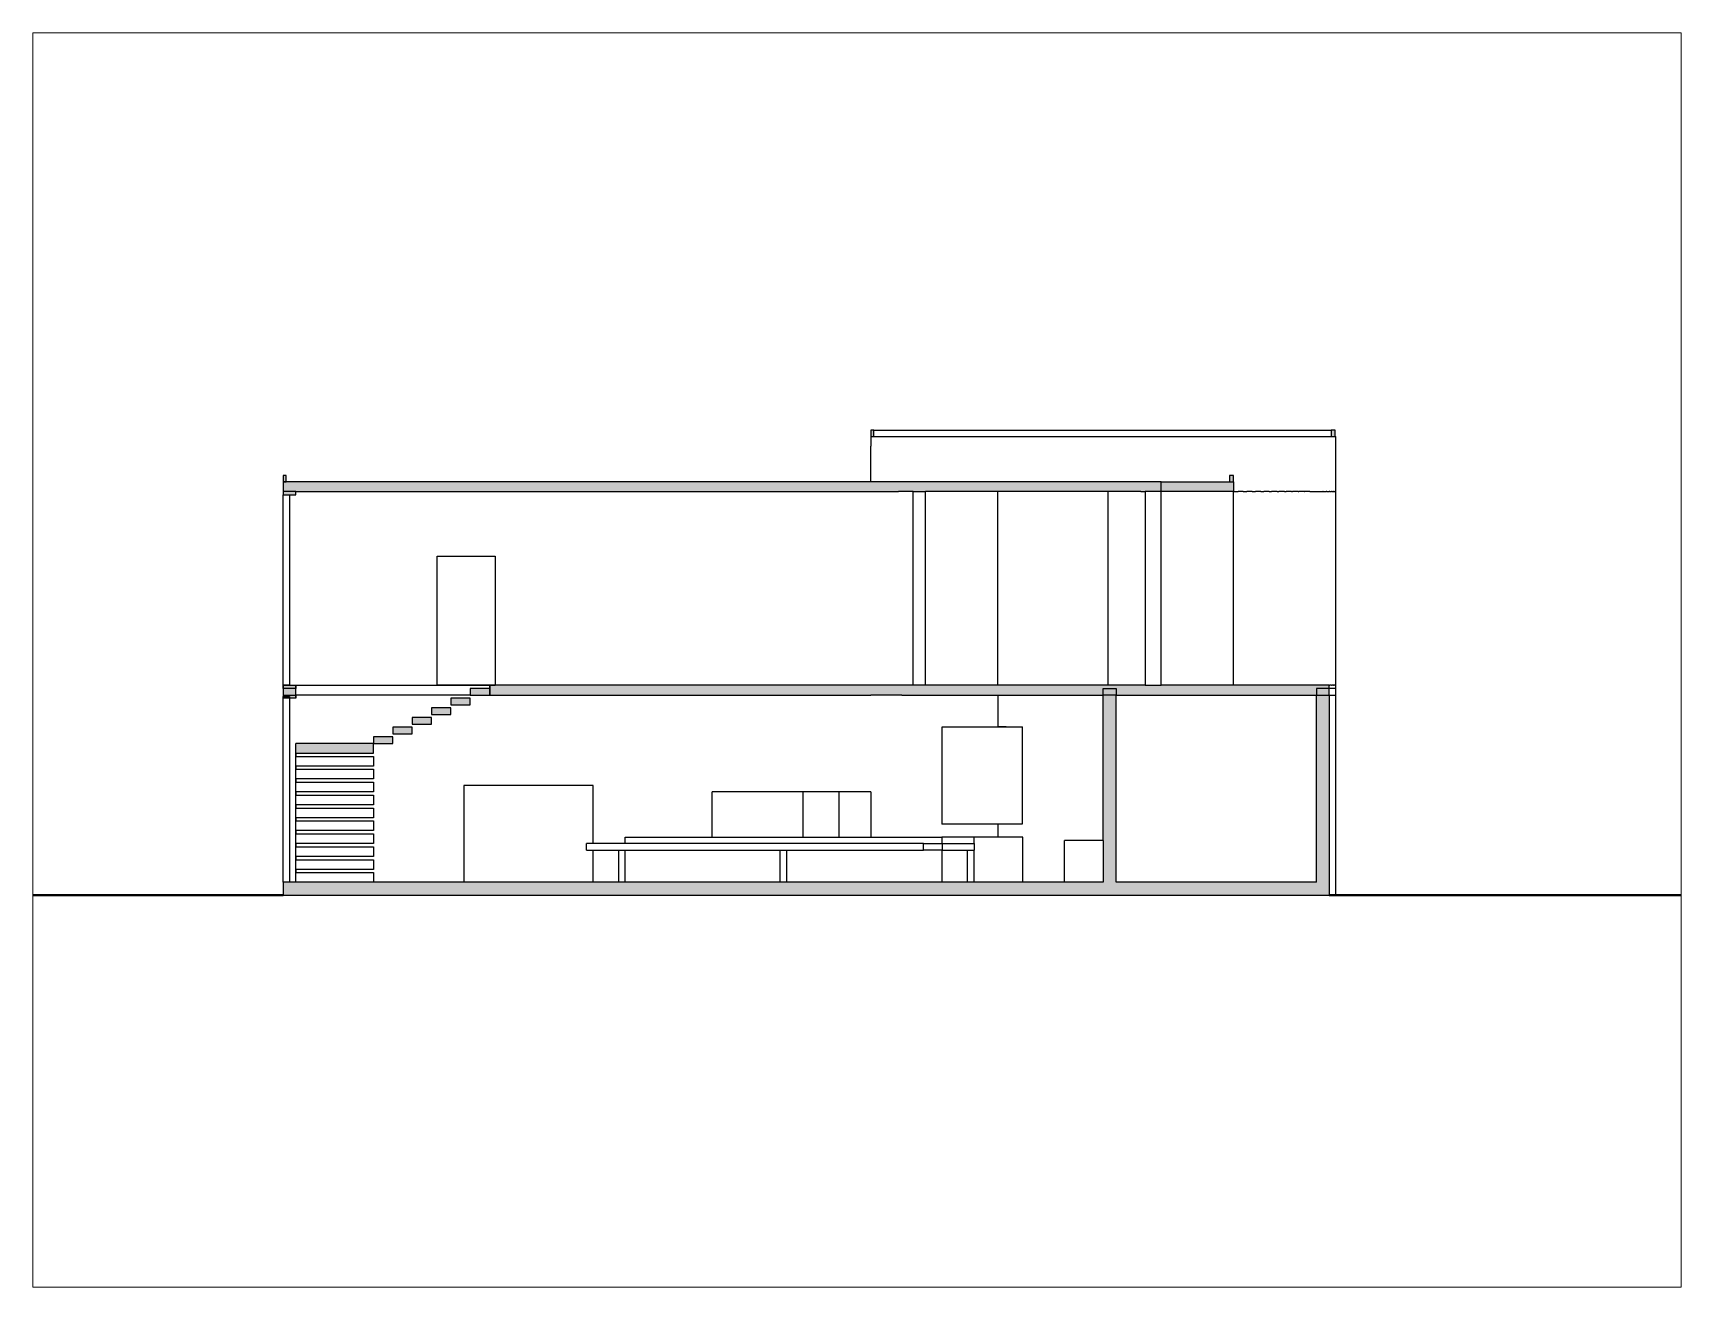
# Paper-space layout '剖面2 A4' of a CAD drawing. Header units: millimetres. Extents: x 1 to 256, y 1 to 195.
# The model-space entities are those that its viewports show. They can reach past a viewport. Long polylines and large blocks are cut down to what shows.
import ezdxf

# ---------------------------------------------------------------- set-up
doc = ezdxf.new("R2010")
doc.units = ezdxf.units.MM
doc.header["$LTSCALE"] = 1000
doc.layers.add('1', color=7, linetype='Continuous', lineweight=40)
doc.layers.add('SectionCutEdges', color=7, linetype='Continuous')

msp = doc.modelspace()

# ---------------------------------------------------------------- hatches: boundary and pattern name
h = msp.add_hatch(color=256)
h.dxf.hatch_style = 1
h.paths.add_polyline_path([(95924.3, -40024.2), (95874.3, -40024.2), (95874.3, -40124.2), (95924.3, -40124.2)])
h.paths.add_polyline_path([(103064.3, -40024.2), (103001.7, -40024.2), (103001.7, -40124.2), (103064.3, -40124.2)])
h.paths.add_polyline_path([(86824.3, -40724.2), (86774.3, -40724.2), (86774.3, -40824.2), (86824.3, -40824.2)])
h.paths.add_polyline_path([(101492.7, -40724.2), (101430.2, -40724.2), (101430.2, -40824.2), (101492.7, -40824.2)])
h.paths.add_polyline_path([(88174.3, -44874.2), (86974.3, -44874.2), (86974.3, -45024.2), (88174.3, -45024.2)])
h.paths.add_polyline_path([(88474.3, -44774.2), (88174.3, -44774.2), (88174.3, -44874.2), (88474.3, -44874.2)])
h.paths.add_polyline_path([(88774.3, -44624.2), (88474.3, -44624.2), (88474.3, -44724.2), (88774.3, -44724.2)])
h.paths.add_polyline_path([(89074.3, -44474.2), (88774.3, -44474.2), (88774.3, -44574.2), (89074.3, -44574.2)])
h.paths.add_polyline_path([(89374.3, -44324.2), (89074.3, -44324.2), (89074.3, -44424.2), (89374.3, -44424.2)])
h.paths.add_polyline_path([(89674.3, -44174.2), (89374.3, -44174.2), (89374.3, -44274.2), (89674.3, -44274.2)])
h.paths.add_polyline_path([(89974.3, -44024.2), (89674.3, -44024.2), (89674.3, -44124.2), (89974.3, -44124.2)])
h = msp.add_hatch(color=256)
h.dxf.hatch_style = 1
h.paths.add_polyline_path([(100373.1, -40824.2), (100323, -40824.2), (100155.6, -40824.2), (99986.6, -40824.2), (99816.5, -40824.2), (99645.6, -40824.2), (99474.3, -40824.2), (99303, -40824.2), (99132.1, -40824.2), (98962, -40824.2), (98793, -40824.2), (98625.6, -40824.2), (98460.1, -40824.2), (98296.9, -40824.2), (98136.3, -40824.2), (97978.8, -40824.2), (97824.7, -40824.2), (97674.3, -40824.2), (97528, -40824.2), (97386.1, -40824.2), (97248.9, -40824.2), (97116.8, -40824.2), (96990, -40824.2), (96868.9, -40824.2), (96753.6, -40824.2), (96644.5, -40824.2), (96541.8, -40824.2), (96445.8, -40824.2), (96356.6, -40824.2), (96274.5, -40824.2), (96199.6, -40824.2), (96132.2, -40824.2), (96072.3, -40824.2), (96020.1, -40824.2), (95975.8, -40824.2), (95939.4, -40824.2), (95910.9, -40824.2), (95890.6, -40824.2), (95878.4, -40824.2), (95874.3, -40824.2), (92674.3, -40824.2), (86774.3, -40824.2), (86774.3, -40974.2), (86974.3, -40974.2), (96302, -40974.2), (96529.8, -40974.2), (96545.6, -40974.2), (96631.9, -40974.2), (96724.8, -40974.2), (97840.1, -40974.2), (99551.2, -40974.2), (99719.8, -40974.2), (99887.9, -40974.2), (100055, -40974.2), (100122.9, -40974.2), (100373.1, -40974.2)])
h.paths.add_polyline_path([(86974.3, -44024.2), (86774.3, -44024.2), (86774.3, -44124.2), (86974.3, -44124.2)])
h.paths.add_polyline_path([(99674.3, -44024.2), (99474.3, -44024.2), (99474.3, -44124.2), (99674.3, -44124.2)], flags=17)
h.paths.add_polyline_path([(102974.3, -44024.2), (102774.3, -44024.2), (102774.3, -44124.2), (102974.3, -44124.2)])
h.paths.add_polyline_path([(101492.7, -40824.2), (101420.6, -40824.2), (101274.3, -40824.2), (101123.9, -40824.2), (100969.8, -40824.2), (100812.3, -40824.2), (100651.8, -40824.2), (100488.5, -40824.2), (100373.1, -40824.2), (100373.1, -40974.2), (101492.7, -40974.2)])
h.paths.add_polyline_path([(86774.3, -41024.2), (86974.3, -41024.2), (86974.3, -40974.2), (86774.3, -40974.2)])
h = msp.add_hatch(color=256)
h.dxf.hatch_style = 1
h.paths.add_polyline_path([(86974.3, -43974.2), (86774.3, -43974.2), (86774.3, -44024.2), (86974.3, -44024.2)])
h.paths.add_polyline_path([(99474.3, -44024.2), (99674.3, -44024.2), (99674.3, -44124.2), (102774.3, -44124.2), (102774.3, -44024.2), (102974.3, -44024.2), (102974.3, -43974.2), (102935.5, -43974.2), (102881.9, -43974.2), (102819.9, -43974.2), (102749.6, -43974.2), (102671.2, -43974.2), (102584.9, -43974.2), (102490.9, -43974.2), (102389.3, -43974.2), (102280.6, -43974.2), (102164.9, -43974.2), (102042.6, -43974.2), (101913.8, -43974.2), (101779.1, -43974.2), (101638.6, -43974.2), (101492.7, -43974.2), (100373.1, -43974.2), (100122.9, -43974.2), (100055, -43974.2), (99887.9, -43974.2), (99719.8, -43974.2), (99551.2, -43974.2), (97840.1, -43974.2), (96724.8, -43974.2), (96631.9, -43974.2), (96545.6, -43974.2), (96529.8, -43974.2), (90061.3, -43974.2), (89974.3, -43974.2), (89974.3, -44124.2), (95874.3, -44124.2), (96356.6, -44124.2), (97846.7, -44124.2), (99474.3, -44124.2)])
h = msp.add_hatch()
h.set_pattern_fill('ANGLE', color=256)
h.set_pattern_definition([(0, (0, 0), (0, 3.4925), [2.54, -0.9525]), (90, (0, 0), (-3.4925, 2e-16), [2.54, -0.9525])])
h.paths.add_polyline_path([(86974.3, -44124.2), (86774.3, -44124.2), (86774.3, -44174.2), (86974.3, -44174.2)], flags=17)
h.paths.add_polyline_path([(102974.3, -44124.2), (102774.3, -44124.2), (102774.3, -47024.2), (100674.3, -47024.2), (100664.8, -47024.2), (100504.7, -47024.2), (100342.1, -47024.2), (100177.4, -47024.2), (100010.9, -47024.2), (99843, -47024.2), (99774.3, -47024.2), (99674.3, -47024.2), (99674.3, -44524.2), (99674.3, -44124.2), (99474.3, -44124.2), (99474.3, -46374.2), (99474.3, -47024.2), (98874.3, -47024.2), (98229.3, -47024.2), (97474.3, -47024.2), (97470.4, -47024.2), (97467, -47024.2), (97462.6, -47024.2), (97459.2, -47024.2), (97455.5, -47024.2), (97451.4, -47024.2), (97447.1, -47024.2), (97442.6, -47024.2), (97437.8, -47024.2), (97433, -47024.2), (97428, -47024.2), (97423.1, -47024.2), (97418.1, -47024.2), (97413.2, -47024.2), (97408.4, -47024.2), (97403.7, -47024.2), (97399.3, -47024.2), (97395.1, -47024.2), (97391.2, -47024.2), (97387.7, -47024.2), (97383, -47024.2), (97379.3, -47024.2), (97375.9, -47024.2), (97049.3, -47024.2), (97044.9, -47024.2), (97040.2, -47024.2), (97035.4, -47024.2), (97030.5, -47024.2), (97025.6, -47024.2), (97020.6, -47024.2), (97015.6, -47024.2), (97010.8, -47024.2), (97006, -47024.2), (97001.5, -47024.2), (96997.2, -47024.2), (96993.1, -47024.2), (96989.4, -47024.2), (96986, -47024.2), (96981.6, -47024.2), (96978.2, -47024.2), (96974.9, -47024.2), (96974.6, -47024.2), (96974.4, -47024.2), (96974.3, -47024.2), (94574.3, -47024.2), (94570.4, -47024.2), (94567, -47024.2), (94562.6, -47024.2), (94559.2, -47024.2), (94555.5, -47024.2), (94551.4, -47024.2), (94547.1, -47024.2), (94542.6, -47024.2), (94537.8, -47024.2), (94533, -47024.2), (94528, -47024.2), (94523.1, -47024.2), (94518.1, -47024.2), (94513.2, -47024.2), (94508.4, -47024.2), (94503.7, -47024.2), (94499.3, -47024.2), (94495.1, -47024.2), (94491.2, -47024.2), (94487.7, -47024.2), (94483, -47024.2), (94479.3, -47024.2), (94475.9, -47024.2), (92074.3, -47024.2), (92070.4, -47024.2), (92067, -47024.2), (92062.6, -47024.2), (92059.2, -47024.2), (92055.5, -47024.2), (92051.4, -47024.2), (92047.1, -47024.2), (92042.6, -47024.2), (92037.8, -47024.2), (92033, -47024.2), (92028, -47024.2), (92023.1, -47024.2), (92018.1, -47024.2), (92013.2, -47024.2), (92008.4, -47024.2), (92003.7, -47024.2), (91999.3, -47024.2), (91995.1, -47024.2), (91991.2, -47024.2), (91987.7, -47024.2), (91983, -47024.2), (91979.3, -47024.2), (91975.9, -47024.2), (91975.3, -47024.2), (91974.9, -47024.2), (91974.6, -47024.2), (91974.4, -47024.2), (91974.3, -47024.2), (91574.3, -47024.2), (89574.3, -47024.2), (86974.3, -47024.2), (86774.3, -47024.2), (86774.3, -47224.2), (102974.3, -47224.2)])

# ---------------------------------------------------------------- linework, layer by layer
for p, q in [((95924.3, -40024.2), (103001.7, -40024.2)), ((95875.3, -40124.2), (95874.3, -40124.2)), ((95874.3, -40124.2), (95874.3, -40274.2)), ((95874.3, -40274.2), (95875.3, -40274.2)), ((95874.3, -40824.2), (95874.3, -40274.2)), ((95875.3, -40124.2), (95883.3, -40124.2)), ((95875.3, -40274.2), (95878.4, -40274.2)), ((95883.3, -40124.2), (95899.4, -40124.2)), ((95899.4, -40124.2), (95923.4, -40124.2)), ((95923.4, -40124.2), (95955.3, -40124.2)), ((95955.3, -40124.2), (95995.1, -40124.2)), ((95995.1, -40124.2), (96042.7, -40124.2)), ((96042.7, -40124.2), (96097.9, -40124.2)), ((96097.9, -40124.2), (96160.7, -40124.2)), ((96160.7, -40124.2), (96230.8, -40124.2)), ((96230.8, -40124.2), (96308.2, -40124.2)), ((96308.2, -40124.2), (96392.6, -40124.2)), ((96392.6, -40124.2), (96484, -40124.2)), ((96484, -40124.2), (96582, -40124.2)), ((96582, -40124.2), (96686.4, -40124.2)), ((96686.4, -40124.2), (96797.1, -40124.2)), ((96797.1, -40124.2), (96913.7, -40124.2)), ((96913.7, -40124.2), (97036.1, -40124.2)), ((97036.1, -40124.2), (97163.9, -40124.2)), ((97163.9, -40124.2), (97296.8, -40124.2)), ((97296.8, -40124.2), (97434.7, -40124.2)), ((97434.7, -40124.2), (97577, -40124.2)), ((97577, -40124.2), (97723.6, -40124.2)), ((97723.6, -40124.2), (97874.1, -40124.2)), ((97874.1, -40124.2), (98028.2, -40124.2)), ((98028.2, -40124.2), (98185.5, -40124.2)), ((98185.5, -40124.2), (98345.7, -40124.2)), ((98345.7, -40124.2), (98508.4, -40124.2)), ((98508.4, -40124.2), (98673.2, -40124.2)), ((98673.2, -40124.2), (98839.9, -40124.2)), ((98839.9, -40124.2), (99007.9, -40124.2)), ((99007.9, -40124.2), (99177, -40124.2)), ((99177, -40124.2), (99346.8, -40124.2)), ((99346.8, -40124.2), (99516.8, -40124.2)), ((99516.8, -40124.2), (99686.8, -40124.2)), ((99686.8, -40124.2), (99856.2, -40124.2)), ((99856.2, -40124.2), (100024.9, -40124.2)), ((100024.9, -40124.2), (100192.3, -40124.2)), ((100192.3, -40124.2), (100358.1, -40124.2)), ((100358.1, -40124.2), (100521.9, -40124.2)), ((100521.9, -40124.2), (100683.4, -40124.2)), ((100683.4, -40124.2), (100842.1, -40124.2)), ((100842.1, -40124.2), (100997.9, -40124.2)), ((100997.9, -40124.2), (101150.2, -40124.2)), ((101150.2, -40124.2), (101298.8, -40124.2)), ((101298.8, -40124.2), (101443.3, -40124.2)), ((101443.3, -40124.2), (101583.4, -40124.2)), ((101583.4, -40124.2), (101718.9, -40124.2)), ((101718.9, -40124.2), (101849.3, -40124.2)), ((101849.3, -40124.2), (101974.4, -40124.2)), ((101974.4, -40124.2), (102093.9, -40124.2)), ((102093.9, -40124.2), (102207.6, -40124.2)), ((102207.6, -40124.2), (102315.2, -40124.2)), ((102315.2, -40124.2), (102416.5, -40124.2)), ((102416.5, -40124.2), (102511.2, -40124.2)), ((102511.2, -40124.2), (102599.1, -40124.2)), ((102599.1, -40124.2), (102680, -40124.2)), ((102680, -40124.2), (102753.8, -40124.2)), ((102753.8, -40124.2), (102820.2, -40124.2)), ((102820.2, -40124.2), (102879.2, -40124.2)), ((102879.2, -40124.2), (102930.7, -40124.2)), ((102930.7, -40124.2), (102974.3, -40124.2)), ((102974.3, -40124.2), (103010.2, -40124.2)), ((103010.2, -40124.2), (103038.2, -40124.2)), ((103038.2, -40124.2), (103058.2, -40124.2)), ((103058.2, -40124.2), (103070.3, -40124.2)), ((103070.3, -40124.2), (103074.3, -40124.2)), ((103074.3, -40274.2), (103074.3, -40124.2)), ((103074.3, -40974.2), (103074.3, -40274.2)), ((100373.1, -40824.2), (100488.5, -40824.2)), ((100488.5, -40824.2), (100651.8, -40824.2)), ((100651.8, -40824.2), (100812.3, -40824.2)), ((100812.3, -40824.2), (100969.8, -40824.2)), ((100969.8, -40824.2), (101123.9, -40824.2)), ((101123.9, -40824.2), (101274.3, -40824.2)), ((101274.3, -40824.2), (101420.6, -40824.2)), ((101420.6, -40824.2), (101492.7, -40824.2)), ((101492.7, -40824.2), (101492.7, -40974.2)), ((86774.3, -40974.2), (86774.3, -41024.2)), ((86774.3, -41024.2), (86974.3, -41024.2)), ((96529.8, -43974.2), (96529.8, -40974.2)), ((96724.8, -43974.2), (96724.8, -40974.2)), ((97840.1, -43974.2), (97840.1, -40974.2)), ((99551.2, -43974.2), (99551.2, -40974.2)), ((101492.7, -40974.2), (100373.1, -40974.2)), ((101492.7, -43974.2), (101492.7, -40974.2)), ((101492.7, -40974.2), (101562.5, -40974.2)), ((101638.6, -40974.2), (101562.5, -40974.2)), ((101638.6, -40974.2), (101699.7, -40974.2)), ((101779.1, -40974.2), (101699.7, -40974.2)), ((101779.1, -40974.2), (101831.8, -40974.2)), ((101913.8, -40974.2), (101831.8, -40974.2)), ((101913.8, -40974.2), (101958.6, -40974.2)), ((102042.6, -40974.2), (101958.6, -40974.2)), ((102042.6, -40974.2), (102079.7, -40974.2)), ((102164.9, -40974.2), (102079.7, -40974.2)), ((102164.9, -40974.2), (102195, -40974.2)), ((102280.6, -40974.2), (102195, -40974.2)), ((102280.6, -40974.2), (102304.1, -40974.2)), ((102389.3, -40974.2), (102304.1, -40974.2)), ((102389.3, -40974.2), (102406.8, -40974.2)), ((102490.9, -40974.2), (102406.8, -40974.2)), ((102490.9, -40974.2), (102502.8, -40974.2)), ((102584.9, -40974.2), (102502.8, -40974.2)), ((102584.9, -40974.2), (102592, -40974.2)), ((102671.2, -40974.2), (102592, -40974.2)), ((102671.2, -40974.2), (102674.1, -40974.2)), ((102674.1, -40974.2), (102749, -40974.2)), ((102749.6, -40974.2), (102749, -40974.2)), ((102749.6, -40974.2), (102816.4, -40974.2)), ((102819.9, -40974.2), (102816.4, -40974.2)), ((102819.9, -40974.2), (102876.3, -40974.2)), ((102881.9, -40974.2), (102876.3, -40974.2)), ((102881.9, -40974.2), (102928.5, -40974.2)), ((102935.5, -40974.2), (102928.5, -40974.2)), ((102935.5, -40974.2), (102972.8, -40974.2)), ((102980.5, -40974.2), (102972.8, -40974.2)), ((102980.5, -40974.2), (103009.3, -40974.2)), ((103016.8, -40974.2), (103009.3, -40974.2)), ((103016.8, -40974.2), (103037.7, -40974.2)), ((103044.3, -40974.2), (103037.7, -40974.2)), ((103044.3, -40974.2), (103058, -40974.2)), ((103062.9, -40974.2), (103058, -40974.2)), ((103062.9, -40974.2), (103070.2, -40974.2)), ((103072.7, -40974.2), (103070.2, -40974.2)), ((103072.7, -40974.2), (103073.6, -40974.2)), ((103073.6, -43974.2), (103073.6, -40974.2)), ((103073.6, -40974.2), (103074.3, -40974.2)), ((89161.3, -41974.2), (90061.3, -41974.2)), ((89161.3, -43974.2), (89161.3, -41974.2)), ((90061.3, -41974.2), (90061.3, -43974.2)), ((86974.3, -43974.2), (86974.3, -44024.2)), ((86974.3, -44124.2), (86974.3, -43974.2)), ((86974.3, -43974.2), (90061.3, -43974.2)), ((89674.3, -44124.2), (86974.3, -44124.2)), ((86974.3, -44124.2), (86974.3, -44174.2)), ((89974.3, -44124.2), (89974.3, -43974.2)), ((89974.3, -43981.9), (89974.3, -44124.2)), ((89974.3, -43981.9), (89974.3, -44124.2)), ((97846.7, -44617.4), (97846.7, -44124.2)), ((102974.3, -43974.2), (102980.5, -43974.2)), ((103011.1, -44024.2), (102974.3, -44024.2)), ((102974.3, -44124.2), (103011.1, -44124.2)), ((103011.1, -43974.2), (102980.5, -43974.2)), ((103011.1, -43974.2), (103016.8, -43974.2)), ((103039.6, -44024.2), (103011.1, -44024.2)), ((103011.1, -44124.2), (103039.6, -44124.2)), ((103039.6, -43974.2), (103016.8, -43974.2)), ((103039.6, -43974.2), (103044.3, -43974.2)), ((103059.6, -44024.2), (103039.6, -44024.2)), ((103039.6, -44124.2), (103059.6, -44124.2)), ((103059.6, -43974.2), (103044.3, -43974.2)), ((103059.6, -43974.2), (103062.9, -43974.2)), ((103071.2, -44024.2), (103059.6, -44024.2)), ((103059.6, -44124.2), (103071.2, -44124.2)), ((103071.2, -43974.2), (103062.9, -43974.2)), ((103071.2, -43974.2), (103072.7, -43974.2)), ((103074.2, -44024.2), (103071.2, -44024.2)), ((103071.2, -44124.2), (103074.2, -44124.2)), ((103072.7, -43974.2), (103073.6, -43974.2)), ((103074.2, -43974.2), (103073.6, -43974.2)), ((103074.2, -44024.2), (103074.2, -43974.2)), ((103074.2, -44124.2), (103074.2, -44024.2)), ((103074.2, -47224.2), (103074.2, -44124.2)), ((86974.3, -44174.2), (86774.3, -44174.2)), ((96974.3, -44624.2), (96974.3, -46124.2)), ((97624.2, -44624.2), (96974.3, -44624.2)), ((97624.2, -44624.2), (97624.2, -44617.4)), ((97624.2, -44617.4), (97846.7, -44617.4)), ((97972.1, -44624.2), (97624.2, -44624.2)), ((97972.1, -44617.4), (97846.7, -44617.4)), ((97972.1, -44617.4), (97972.1, -44624.2)), ((97972.1, -44617.4), (98223.5, -44617.4)), ((98223.5, -46117.4), (98223.5, -44617.4)), ((86974.3, -45024.2), (86974.3, -45074.2)), ((86974.3, -45074.2), (88174.3, -45074.2)), ((86974.3, -45224.2), (86974.3, -45074.2)), ((88174.3, -45074.2), (88174.3, -45224.2)), ((88174.3, -45224.2), (86974.3, -45224.2)), ((86974.3, -45224.2), (86974.3, -45274.2)), ((86974.3, -45274.2), (88174.3, -45274.2)), ((86974.3, -45424.2), (86974.3, -45274.2)), ((88174.3, -45274.2), (88174.3, -45424.2)), ((88174.3, -45424.2), (86974.3, -45424.2)), ((86974.3, -45424.2), (86974.3, -45474.2)), ((86974.3, -45474.2), (88174.3, -45474.2)), ((86974.3, -45624.2), (86974.3, -45474.2)), ((88174.3, -45624.2), (86974.3, -45624.2)), ((86974.3, -45624.2), (86974.3, -45674.2)), ((86974.3, -45674.2), (88174.3, -45674.2)), ((86974.3, -45824.2), (86974.3, -45674.2)), ((88174.3, -45474.2), (88174.3, -45624.2)), ((88174.3, -45674.2), (88174.3, -45824.2)), ((89574.3, -45524.2), (89574.3, -47024.2)), ((91574.3, -45524.2), (89574.3, -45524.2)), ((91574.3, -46424.2), (91574.3, -45524.2)), ((93418.5, -46324.2), (93418.5, -45624.2)), ((94829.1, -45624.2), (93418.5, -45624.2)), ((94829.1, -46324.2), (94829.1, -45624.2)), ((95383.8, -45624.2), (94829.1, -45624.2)), ((95383.8, -46324.2), (95383.8, -45624.2)), ((95876.6, -45624.2), (95383.8, -45624.2)), ((95876.6, -45624.2), (95876.6, -46324.2)), ((88174.3, -45824.2), (86974.3, -45824.2)), ((86974.3, -45824.2), (86974.3, -45874.2)), ((86974.3, -45874.2), (88174.3, -45874.2)), ((86974.3, -46024.2), (86974.3, -45874.2)), ((88174.3, -45874.2), (88174.3, -46024.2)), ((88174.3, -46024.2), (86974.3, -46024.2)), ((86974.3, -46024.2), (86974.3, -46074.2)), ((86974.3, -46074.2), (88174.3, -46074.2)), ((86974.3, -46224.2), (86974.3, -46074.2)), ((88174.3, -46074.2), (88174.3, -46224.2)), ((97846.7, -46124.2), (96974.3, -46124.2)), ((97846.7, -46324.2), (97846.7, -46124.2)), ((97894.5, -46124.2), (97846.7, -46124.2)), ((97894.5, -46117.4), (97894.5, -46124.2)), ((97894.5, -46117.4), (98223.5, -46117.4)), ((88174.3, -46224.2), (86974.3, -46224.2)), ((86974.3, -46224.2), (86974.3, -46274.2)), ((86974.3, -46274.2), (88174.3, -46274.2)), ((86974.3, -46424.2), (86974.3, -46274.2)), ((88174.3, -46424.2), (86974.3, -46424.2)), ((86974.3, -46424.2), (86974.3, -46474.2)), ((88174.3, -46274.2), (88174.3, -46424.2)), ((91474.3, -46524.2), (91474.3, -46424.2)), ((91574.3, -46424.2), (91474.3, -46424.2)), ((92074.3, -46424.2), (91574.3, -46424.2)), ((92074.3, -46424.2), (92074.3, -46324.2)), ((92074.3, -46324.2), (93418.5, -46324.2)), ((96693.3, -46424.2), (92074.3, -46424.2)), ((93418.5, -46324.2), (94829.1, -46324.2)), ((94829.1, -46324.2), (95383.8, -46324.2)), ((95383.8, -46324.2), (95876.6, -46324.2)), ((95876.6, -46324.2), (96974.3, -46324.2)), ((96693.3, -46524.2), (96693.3, -46424.2)), ((96693.3, -46424.2), (96974.3, -46424.2)), ((96974.3, -46324.2), (96974.3, -46424.2)), ((97474.3, -46324.2), (96974.3, -46324.2)), ((96974.3, -46424.2), (96984.3, -46424.2)), ((96984.3, -46424.2), (97474.3, -46424.2)), ((96984.3, -46524.2), (96984.3, -46424.2)), ((97474.3, -46424.2), (97474.3, -46324.2)), ((97846.7, -46324.2), (97474.3, -46324.2)), ((97474.3, -46424.2), (97474.3, -46524.2)), ((98229.3, -46324.2), (97846.7, -46324.2)), ((98229.3, -47024.2), (98229.3, -46324.2)), ((98874.3, -47024.2), (98874.3, -46374.2)), ((99474.3, -46374.2), (98874.3, -46374.2)), ((86974.3, -46474.2), (88174.3, -46474.2)), ((86974.3, -46624.2), (86974.3, -46474.2)), ((88174.3, -46624.2), (86974.3, -46624.2)), ((86974.3, -46624.2), (86974.3, -46674.2)), ((86974.3, -46674.2), (88174.3, -46674.2)), ((86974.3, -46824.2), (86974.3, -46674.2)), ((88174.3, -46474.2), (88174.3, -46624.2)), ((88174.3, -46674.2), (88174.3, -46824.2)), ((91474.3, -46524.2), (91574.3, -46524.2)), ((91574.3, -47024.2), (91574.3, -46524.2)), ((91574.3, -46524.2), (91974.3, -46524.2)), ((91974.3, -46524.2), (91974.4, -46524.2)), ((91974.3, -47024.2), (91974.3, -46524.2)), ((91974.4, -46524.2), (91974.6, -46524.2)), ((91974.6, -46524.2), (91974.9, -46524.2)), ((91974.9, -46524.2), (91975.3, -46524.2)), ((91975.3, -46524.2), (91975.9, -46524.2)), ((91975.9, -46524.2), (91976.5, -46524.2)), ((91976.5, -46524.2), (91977.3, -46524.2)), ((91977.3, -46524.2), (91978.2, -46524.2)), ((91978.2, -46524.2), (91979.3, -46524.2)), ((91979.3, -46524.2), (91980.4, -46524.2)), ((91980.4, -46524.2), (91981.6, -46524.2)), ((91981.6, -46524.2), (91983, -46524.2)), ((91983, -46524.2), (91984.5, -46524.2)), ((91984.5, -46524.2), (91986, -46524.2)), ((91986, -46524.2), (91987.7, -46524.2)), ((91987.7, -46524.2), (91989.4, -46524.2)), ((91989.4, -46524.2), (91991.2, -46524.2)), ((91991.2, -46524.2), (91993.1, -46524.2)), ((91993.1, -46524.2), (91995.1, -46524.2)), ((91995.1, -46524.2), (91997.2, -46524.2)), ((91997.2, -46524.2), (91999.3, -46524.2)), ((91999.3, -46524.2), (92001.5, -46524.2)), ((92001.5, -46524.2), (92003.7, -46524.2)), ((92003.7, -46524.2), (92006, -46524.2)), ((92006, -46524.2), (92008.4, -46524.2)), ((92008.4, -46524.2), (92010.8, -46524.2)), ((92010.8, -46524.2), (92013.2, -46524.2)), ((92013.2, -46524.2), (92015.6, -46524.2)), ((92015.6, -46524.2), (92018.1, -46524.2)), ((92018.1, -46524.2), (92020.6, -46524.2)), ((92020.6, -46524.2), (92023.1, -46524.2)), ((92023.1, -46524.2), (92025.6, -46524.2)), ((92025.6, -46524.2), (92028, -46524.2)), ((92028, -46524.2), (92030.5, -46524.2)), ((92030.5, -46524.2), (92033, -46524.2)), ((92033, -46524.2), (92035.4, -46524.2)), ((92035.4, -46524.2), (92037.8, -46524.2)), ((92037.8, -46524.2), (92040.2, -46524.2)), ((92040.2, -46524.2), (92042.6, -46524.2)), ((92042.6, -46524.2), (92044.9, -46524.2)), ((92044.9, -46524.2), (92047.1, -46524.2)), ((92047.1, -46524.2), (92049.3, -46524.2)), ((92049.3, -46524.2), (92051.4, -46524.2)), ((92051.4, -46524.2), (92053.5, -46524.2)), ((92053.5, -46524.2), (92055.5, -46524.2)), ((92055.5, -46524.2), (92057.4, -46524.2)), ((92057.4, -46524.2), (92059.2, -46524.2)), ((92059.2, -46524.2), (92061, -46524.2)), ((92061, -46524.2), (92062.6, -46524.2)), ((92062.6, -46524.2), (92064.2, -46524.2)), ((92064.2, -46524.2), (92065.6, -46524.2)), ((92065.6, -46524.2), (92067, -46524.2)), ((92067, -46524.2), (92068.2, -46524.2)), ((92068.2, -46524.2), (92069.4, -46524.2)), ((92069.4, -46524.2), (92070.4, -46524.2)), ((92070.4, -46524.2), (92071.3, -46524.2)), ((92071.3, -46524.2), (92072.1, -46524.2)), ((92072.1, -46524.2), (92072.8, -46524.2)), ((92072.8, -46524.2), (92073.3, -46524.2)), ((92073.3, -46524.2), (92073.7, -46524.2)), ((92073.7, -46524.2), (92074.1, -46524.2)), ((92074.1, -46524.2), (92074.2, -46524.2)), ((92074.2, -46524.2), (92074.3, -46524.2)), ((92074.3, -47024.2), (92074.3, -46524.2)), ((92074.3, -46524.2), (94474.3, -46524.2)), ((94474.3, -46524.2), (94474.4, -46524.2)), ((94474.3, -47024.2), (94474.3, -46524.2)), ((94474.4, -46524.2), (94474.6, -46524.2)), ((94474.6, -46524.2), (94474.9, -46524.2)), ((94474.9, -46524.2), (94475.3, -46524.2)), ((94475.3, -46524.2), (94475.9, -46524.2)), ((94475.9, -46524.2), (94476.5, -46524.2)), ((94476.5, -46524.2), (94477.3, -46524.2)), ((94477.3, -46524.2), (94478.2, -46524.2)), ((94478.2, -46524.2), (94479.3, -46524.2)), ((94479.3, -46524.2), (94480.4, -46524.2)), ((94480.4, -46524.2), (94481.6, -46524.2)), ((94481.6, -46524.2), (94483, -46524.2)), ((94483, -46524.2), (94484.5, -46524.2)), ((94484.5, -46524.2), (94486, -46524.2)), ((94486, -46524.2), (94487.7, -46524.2)), ((94487.7, -46524.2), (94489.4, -46524.2)), ((94489.4, -46524.2), (94491.2, -46524.2)), ((94491.2, -46524.2), (94493.1, -46524.2)), ((94493.1, -46524.2), (94495.1, -46524.2)), ((94495.1, -46524.2), (94497.2, -46524.2)), ((94497.2, -46524.2), (94499.3, -46524.2)), ((94499.3, -46524.2), (94501.5, -46524.2)), ((94501.5, -46524.2), (94503.7, -46524.2)), ((94503.7, -46524.2), (94506, -46524.2)), ((94506, -46524.2), (94508.4, -46524.2)), ((94508.4, -46524.2), (94510.8, -46524.2)), ((94510.8, -46524.2), (94513.2, -46524.2)), ((94513.2, -46524.2), (94515.6, -46524.2)), ((94515.6, -46524.2), (94518.1, -46524.2)), ((94518.1, -46524.2), (94520.6, -46524.2)), ((94520.6, -46524.2), (94523.1, -46524.2)), ((94523.1, -46524.2), (94525.6, -46524.2)), ((94525.6, -46524.2), (94528, -46524.2)), ((94528, -46524.2), (94530.5, -46524.2)), ((94530.5, -46524.2), (94533, -46524.2)), ((94533, -46524.2), (94535.4, -46524.2)), ((94535.4, -46524.2), (94537.8, -46524.2)), ((94537.8, -46524.2), (94540.2, -46524.2)), ((94540.2, -46524.2), (94542.6, -46524.2)), ((94542.6, -46524.2), (94544.9, -46524.2)), ((94544.9, -46524.2), (94547.1, -46524.2)), ((94547.1, -46524.2), (94549.3, -46524.2)), ((94549.3, -46524.2), (94551.4, -46524.2)), ((94551.4, -46524.2), (94553.5, -46524.2)), ((94553.5, -46524.2), (94555.5, -46524.2)), ((94555.5, -46524.2), (94557.4, -46524.2)), ((94557.4, -46524.2), (94559.2, -46524.2)), ((94559.2, -46524.2), (94561, -46524.2)), ((94561, -46524.2), (94562.6, -46524.2)), ((94562.6, -46524.2), (94564.2, -46524.2)), ((94564.2, -46524.2), (94565.6, -46524.2)), ((94565.6, -46524.2), (94567, -46524.2)), ((94567, -46524.2), (94568.2, -46524.2)), ((94568.2, -46524.2), (94569.4, -46524.2)), ((94569.4, -46524.2), (94570.4, -46524.2)), ((94570.4, -46524.2), (94571.3, -46524.2)), ((94571.3, -46524.2), (94572.1, -46524.2)), ((94572.1, -46524.2), (94572.8, -46524.2)), ((94572.8, -46524.2), (94573.3, -46524.2)), ((94573.3, -46524.2), (94573.7, -46524.2)), ((94573.7, -46524.2), (94574.1, -46524.2)), ((94574.1, -46524.2), (94574.2, -46524.2)), ((94574.2, -46524.2), (94574.3, -46524.2)), ((94574.3, -47024.2), (94574.3, -46524.2)), ((94574.3, -46524.2), (96693.3, -46524.2)), ((96974.3, -46524.2), (96693.3, -46524.2)), ((96974.3, -46524.2), (96974.3, -47024.2)), ((96974.3, -46524.2), (96974.4, -46524.2)), ((96974.4, -46524.2), (96974.6, -46524.2)), ((96974.6, -46524.2), (96974.9, -46524.2)), ((96974.9, -46524.2), (96975.3, -46524.2)), ((96975.3, -46524.2), (96975.9, -46524.2)), ((96975.9, -46524.2), (96976.5, -46524.2)), ((96976.5, -46524.2), (96977.3, -46524.2)), ((96977.3, -46524.2), (96978.2, -46524.2)), ((96978.2, -46524.2), (96979.3, -46524.2)), ((96979.3, -46524.2), (96980.4, -46524.2)), ((96980.4, -46524.2), (96981.6, -46524.2)), ((96981.6, -46524.2), (96983, -46524.2)), ((96983, -46524.2), (96984.3, -46524.2)), ((96984.5, -46524.2), (96984.3, -46524.2)), ((96984.5, -46524.2), (96986, -46524.2)), ((96986, -46524.2), (96987.7, -46524.2)), ((96987.7, -46524.2), (96989.4, -46524.2)), ((96989.4, -46524.2), (96991.2, -46524.2)), ((96991.2, -46524.2), (96993.1, -46524.2)), ((96993.1, -46524.2), (96995.1, -46524.2)), ((96995.1, -46524.2), (96997.2, -46524.2)), ((96997.2, -46524.2), (96999.3, -46524.2)), ((96999.3, -46524.2), (97001.5, -46524.2)), ((97001.5, -46524.2), (97003.7, -46524.2)), ((97003.7, -46524.2), (97006, -46524.2)), ((97006, -46524.2), (97008.4, -46524.2)), ((97008.4, -46524.2), (97010.8, -46524.2)), ((97010.8, -46524.2), (97013.2, -46524.2)), ((97013.2, -46524.2), (97015.6, -46524.2)), ((97015.6, -46524.2), (97018.1, -46524.2)), ((97018.1, -46524.2), (97020.6, -46524.2)), ((97020.6, -46524.2), (97023.1, -46524.2)), ((97023.1, -46524.2), (97025.6, -46524.2)), ((97025.6, -46524.2), (97028, -46524.2)), ((97028, -46524.2), (97030.5, -46524.2)), ((97030.5, -46524.2), (97033, -46524.2)), ((97033, -46524.2), (97035.4, -46524.2)), ((97035.4, -46524.2), (97037.8, -46524.2)), ((97037.8, -46524.2), (97040.2, -46524.2)), ((97040.2, -46524.2), (97042.6, -46524.2)), ((97042.6, -46524.2), (97044.9, -46524.2)), ((97044.9, -46524.2), (97047.1, -46524.2)), ((97047.1, -46524.2), (97049.3, -46524.2)), ((97049.3, -46524.2), (97374.3, -46524.2)), ((97374.3, -46524.2), (97374.4, -46524.2)), ((97374.3, -47024.2), (97374.3, -46524.2)), ((97374.4, -46524.2), (97374.6, -46524.2)), ((97374.6, -46524.2), (97374.9, -46524.2)), ((97374.9, -46524.2), (97375.3, -46524.2)), ((97375.3, -46524.2), (97375.9, -46524.2)), ((97375.9, -46524.2), (97376.5, -46524.2)), ((97376.5, -46524.2), (97377.3, -46524.2)), ((97377.3, -46524.2), (97378.2, -46524.2)), ((97378.2, -46524.2), (97379.3, -46524.2)), ((97379.3, -46524.2), (97380.4, -46524.2)), ((97380.4, -46524.2), (97381.6, -46524.2)), ((97381.6, -46524.2), (97383, -46524.2)), ((97383, -46524.2), (97384.5, -46524.2)), ((97384.5, -46524.2), (97386, -46524.2)), ((97386, -46524.2), (97387.7, -46524.2)), ((97387.7, -46524.2), (97389.4, -46524.2)), ((97389.4, -46524.2), (97391.2, -46524.2)), ((97391.2, -46524.2), (97393.1, -46524.2)), ((97393.1, -46524.2), (97395.1, -46524.2)), ((97395.1, -46524.2), (97397.2, -46524.2)), ((97397.2, -46524.2), (97399.3, -46524.2)), ((97399.3, -46524.2), (97401.5, -46524.2)), ((97401.5, -46524.2), (97403.7, -46524.2)), ((97403.7, -46524.2), (97406, -46524.2)), ((97406, -46524.2), (97408.4, -46524.2)), ((97408.4, -46524.2), (97410.8, -46524.2)), ((97410.8, -46524.2), (97413.2, -46524.2)), ((97413.2, -46524.2), (97415.6, -46524.2)), ((97415.6, -46524.2), (97418.1, -46524.2)), ((97418.1, -46524.2), (97420.6, -46524.2)), ((97420.6, -46524.2), (97423.1, -46524.2)), ((97423.1, -46524.2), (97425.6, -46524.2)), ((97425.6, -46524.2), (97428, -46524.2)), ((97428, -46524.2), (97430.5, -46524.2)), ((97430.5, -46524.2), (97433, -46524.2)), ((97433, -46524.2), (97435.4, -46524.2)), ((97435.4, -46524.2), (97437.8, -46524.2)), ((97437.8, -46524.2), (97440.2, -46524.2)), ((97440.2, -46524.2), (97442.6, -46524.2)), ((97442.6, -46524.2), (97444.9, -46524.2)), ((97444.9, -46524.2), (97447.1, -46524.2)), ((97447.1, -46524.2), (97449.3, -46524.2)), ((97449.3, -46524.2), (97451.4, -46524.2)), ((97451.4, -46524.2), (97453.5, -46524.2)), ((97453.5, -46524.2), (97455.5, -46524.2)), ((97455.5, -46524.2), (97457.4, -46524.2)), ((97457.4, -46524.2), (97459.2, -46524.2)), ((97459.2, -46524.2), (97461, -46524.2)), ((97461, -46524.2), (97462.6, -46524.2)), ((97462.6, -46524.2), (97464.2, -46524.2)), ((97464.2, -46524.2), (97465.6, -46524.2)), ((97465.6, -46524.2), (97467, -46524.2)), ((97467, -46524.2), (97468.2, -46524.2)), ((97468.2, -46524.2), (97469.4, -46524.2)), ((97469.4, -46524.2), (97470.4, -46524.2)), ((97470.4, -46524.2), (97471.3, -46524.2)), ((97471.3, -46524.2), (97472.1, -46524.2)), ((97472.1, -46524.2), (97472.8, -46524.2)), ((97472.8, -46524.2), (97473.3, -46524.2)), ((97473.3, -46524.2), (97473.7, -46524.2)), ((97473.7, -46524.2), (97474.1, -46524.2)), ((97474.1, -46524.2), (97474.2, -46524.2)), ((97474.2, -46524.2), (97474.3, -46524.2)), ((97474.3, -47024.2), (97474.3, -46524.2)), ((88174.3, -46824.2), (86974.3, -46824.2)), ((86974.3, -46824.2), (86974.3, -46874.2)), ((86974.3, -46874.2), (88174.3, -46874.2)), ((86974.3, -47024.2), (86974.3, -46874.2)), ((88174.3, -46874.2), (88174.3, -47024.2)), ((86974.3, -47024.2), (86774.3, -47024.2)), ((88174.3, -47024.2), (86974.3, -47024.2))]:
    msp.add_line(p, q)
for points in [[(86774.3, -41024.2), (86874.3, -41024.2), (86874.3, -43974.2), (86774.3, -43974.2)], [(86774.3, -43974.2), (86974.3, -43974.2), (86974.3, -44024.2), (86774.3, -44024.2)], [(86774.3, -44149.2), (86874.3, -44149.2), (86874.3, -47024.2), (86774.3, -47024.2)]]:
    msp.add_lwpolyline(points, close=True)
at = {"layer": '1'}
for p, q in [((86774.3, -47224.2), (75849.2, -47224.2)), ((103011.1, -47224.2), (102974.3, -47224.2)), ((103011.1, -47224.2), (103039.6, -47224.2)), ((103059.6, -47224.2), (103039.6, -47224.2)), ((103071.2, -47224.2), (103059.6, -47224.2)), ((103074.2, -47224.2), (103071.2, -47224.2)), ((103074.2, -47224.2), (152872.8, -47224.2))]:
    msp.add_line(p, q, dxfattribs=at)
at = {"layer": 'SectionCutEdges'}
for p, q in [((95874.3, -40024.2), (95874.3, -40124.2)), ((95924.3, -40024.2), (95874.3, -40024.2)), ((95924.3, -40124.2), (95924.3, -40024.2)), ((103064.3, -40024.2), (103001.7, -40024.2)), ((103001.7, -40024.2), (103001.7, -40124.2)), ((103064.3, -40124.2), (103064.3, -40024.2)), ((95874.3, -40124.2), (95924.3, -40124.2)), ((103001.7, -40124.2), (103064.3, -40124.2)), ((86774.3, -40724.2), (86774.3, -40824.2)), ((86824.3, -40724.2), (86774.3, -40724.2)), ((86774.3, -40824.2), (86774.3, -40974.2)), ((92674.3, -40824.2), (86774.3, -40824.2)), ((86774.3, -40824.2), (86824.3, -40824.2)), ((86824.3, -40824.2), (86824.3, -40724.2)), ((95874.3, -40824.2), (92674.3, -40824.2)), ((95878.4, -40824.2), (95874.3, -40824.2)), ((95890.6, -40824.2), (95878.4, -40824.2)), ((95910.9, -40824.2), (95890.6, -40824.2)), ((95939.4, -40824.2), (95910.9, -40824.2)), ((95975.8, -40824.2), (95939.4, -40824.2)), ((96020.1, -40824.2), (95975.8, -40824.2)), ((96072.3, -40824.2), (96020.1, -40824.2)), ((96132.2, -40824.2), (96072.3, -40824.2)), ((96199.6, -40824.2), (96132.2, -40824.2)), ((96274.5, -40824.2), (96199.6, -40824.2)), ((96356.6, -40824.2), (96274.5, -40824.2)), ((96445.8, -40824.2), (96356.6, -40824.2)), ((96541.8, -40824.2), (96445.8, -40824.2)), ((96644.5, -40824.2), (96541.8, -40824.2)), ((96753.6, -40824.2), (96644.5, -40824.2)), ((96868.9, -40824.2), (96753.6, -40824.2)), ((96990, -40824.2), (96868.9, -40824.2)), ((97116.8, -40824.2), (96990, -40824.2)), ((97248.9, -40824.2), (97116.8, -40824.2)), ((97386.1, -40824.2), (97248.9, -40824.2)), ((97528, -40824.2), (97386.1, -40824.2)), ((97674.3, -40824.2), (97528, -40824.2)), ((97824.7, -40824.2), (97674.3, -40824.2)), ((97978.8, -40824.2), (97824.7, -40824.2)), ((98136.3, -40824.2), (97978.8, -40824.2)), ((98296.9, -40824.2), (98136.3, -40824.2)), ((98460.1, -40824.2), (98296.9, -40824.2)), ((98625.6, -40824.2), (98460.1, -40824.2)), ((98793, -40824.2), (98625.6, -40824.2)), ((98962, -40824.2), (98793, -40824.2)), ((99132.1, -40824.2), (98962, -40824.2)), ((99303, -40824.2), (99132.1, -40824.2)), ((99474.3, -40824.2), (99303, -40824.2)), ((99645.6, -40824.2), (99474.3, -40824.2)), ((99816.5, -40824.2), (99645.6, -40824.2)), ((99986.6, -40824.2), (99816.5, -40824.2)), ((100155.6, -40824.2), (99986.6, -40824.2)), ((100323, -40824.2), (100155.6, -40824.2)), ((100373.1, -40824.2), (100323, -40824.2)), ((100373.1, -40974.2), (100373.1, -40824.2)), ((101492.7, -40724.2), (101430.2, -40724.2)), ((101430.2, -40724.2), (101430.2, -40824.2)), ((101430.2, -40824.2), (101492.7, -40824.2)), ((101492.7, -40824.2), (101492.7, -40724.2)), ((86774.3, -40974.2), (86774.3, -41024.2)), ((86974.3, -40974.2), (86774.3, -40974.2)), ((86974.3, -41024.2), (86974.3, -40974.2)), ((86974.3, -40974.2), (96302, -40974.2)), ((96529.8, -40974.2), (96302, -40974.2)), ((96529.8, -40974.2), (96545.6, -40974.2)), ((96545.6, -40974.2), (96631.9, -40974.2)), ((96631.9, -40974.2), (96724.8, -40974.2)), ((97840.1, -40974.2), (96724.8, -40974.2)), ((99551.2, -40974.2), (97840.1, -40974.2)), ((99719.8, -40974.2), (99551.2, -40974.2)), ((99887.9, -40974.2), (99719.8, -40974.2)), ((100055, -40974.2), (99887.9, -40974.2)), ((100055, -40974.2), (100122.9, -40974.2)), ((100122.9, -40974.2), (100122.9, -43974.2)), ((100373.1, -40974.2), (100122.9, -40974.2)), ((100373.1, -43974.2), (100373.1, -40974.2)), ((86774.3, -43974.2), (86974.3, -43974.2)), ((86774.3, -43974.2), (86774.3, -44024.2)), ((86974.3, -44024.2), (86774.3, -44024.2)), ((86774.3, -44024.2), (86774.3, -44124.2)), ((86774.3, -44124.2), (86774.3, -44174.2)), ((86774.3, -44124.2), (86974.3, -44124.2)), ((86974.3, -44124.2), (86974.3, -44024.2)), ((86974.3, -44174.2), (86974.3, -44124.2)), ((90061.3, -43974.2), (89161.3, -43974.2)), ((89974.3, -44024.2), (89674.3, -44024.2)), ((89674.3, -44024.2), (89674.3, -44124.2)), ((89674.3, -44124.2), (89974.3, -44124.2)), ((89974.3, -44124.2), (95874.3, -44124.2)), ((96529.8, -43974.2), (90061.3, -43974.2)), ((96356.6, -44124.2), (95874.3, -44124.2)), ((96356.6, -44124.2), (97846.7, -44124.2)), ((96545.6, -43974.2), (96529.8, -43974.2)), ((96631.9, -43974.2), (96545.6, -43974.2)), ((96724.8, -43974.2), (96631.9, -43974.2)), ((97840.1, -43974.2), (96724.8, -43974.2)), ((99551.2, -43974.2), (97840.1, -43974.2)), ((97846.7, -44124.2), (99474.3, -44124.2)), ((99474.3, -44024.2), (99674.3, -44024.2)), ((99474.3, -44124.2), (99474.3, -44024.2)), ((99674.3, -44124.2), (99474.3, -44124.2)), ((99474.3, -46374.2), (99474.3, -44124.2)), ((99719.8, -43974.2), (99551.2, -43974.2)), ((99674.3, -44024.2), (99674.3, -44124.2)), ((99674.3, -44124.2), (102774.3, -44124.2)), ((99674.3, -44524.2), (99674.3, -44124.2)), ((99887.9, -43974.2), (99719.8, -43974.2)), ((100055, -43974.2), (99887.9, -43974.2)), ((100122.9, -43974.2), (100055, -43974.2)), ((100122.9, -43974.2), (100373.1, -43974.2)), ((101492.7, -43974.2), (100373.1, -43974.2)), ((101638.6, -43974.2), (101492.7, -43974.2)), ((101779.1, -43974.2), (101638.6, -43974.2)), ((101913.8, -43974.2), (101779.1, -43974.2)), ((102042.6, -43974.2), (101913.8, -43974.2)), ((102164.9, -43974.2), (102042.6, -43974.2)), ((102280.6, -43974.2), (102164.9, -43974.2)), ((102389.3, -43974.2), (102280.6, -43974.2)), ((102490.9, -43974.2), (102389.3, -43974.2)), ((102584.9, -43974.2), (102490.9, -43974.2)), ((102671.2, -43974.2), (102584.9, -43974.2)), ((102749.6, -43974.2), (102671.2, -43974.2)), ((102819.9, -43974.2), (102749.6, -43974.2)), ((102974.3, -44024.2), (102774.3, -44024.2)), ((102774.3, -44024.2), (102774.3, -44124.2)), ((102774.3, -44124.2), (102974.3, -44124.2)), ((102774.3, -47024.2), (102774.3, -44124.2)), ((102881.9, -43974.2), (102819.9, -43974.2)), ((102935.5, -43974.2), (102881.9, -43974.2)), ((102974.3, -43974.2), (102935.5, -43974.2)), ((102974.3, -44024.2), (102974.3, -43974.2)), ((102974.3, -44124.2), (102974.3, -44024.2)), ((102974.3, -44124.2), (102974.3, -47224.2)), ((89374.3, -44324.2), (89074.3, -44324.2)), ((89074.3, -44324.2), (89074.3, -44424.2)), ((89674.3, -44174.2), (89374.3, -44174.2)), ((89374.3, -44174.2), (89374.3, -44274.2)), ((89374.3, -44274.2), (89674.3, -44274.2)), ((89374.3, -44424.2), (89374.3, -44324.2)), ((89674.3, -44274.2), (89674.3, -44174.2)), ((88774.3, -44624.2), (88474.3, -44624.2)), ((88474.3, -44624.2), (88474.3, -44724.2)), ((89074.3, -44474.2), (88774.3, -44474.2)), ((88774.3, -44474.2), (88774.3, -44574.2)), ((88774.3, -44574.2), (89074.3, -44574.2)), ((88774.3, -44724.2), (88774.3, -44624.2)), ((89074.3, -44424.2), (89374.3, -44424.2)), ((89074.3, -44574.2), (89074.3, -44474.2)), ((99674.3, -47024.2), (99674.3, -44524.2)), ((86974.3, -47024.2), (86974.3, -44874.2)), ((88174.3, -44874.2), (86974.3, -44874.2)), ((88474.3, -44774.2), (88174.3, -44774.2)), ((88174.3, -44774.2), (88174.3, -44874.2)), ((88174.3, -45024.2), (88174.3, -44874.2)), ((88174.3, -44874.2), (88474.3, -44874.2)), ((88474.3, -44724.2), (88774.3, -44724.2)), ((88474.3, -44874.2), (88474.3, -44774.2)), ((86974.3, -45024.2), (88174.3, -45024.2)), ((99474.3, -46374.2), (99474.3, -47024.2)), ((86774.3, -47024.2), (86774.3, -47224.2)), ((89574.3, -47024.2), (86974.3, -47024.2)), ((91574.3, -47024.2), (89574.3, -47024.2)), ((91974.3, -47024.2), (91574.3, -47024.2)), ((91974.4, -47024.2), (91974.3, -47024.2)), ((91974.6, -47024.2), (91974.4, -47024.2)), ((91974.9, -47024.2), (91974.6, -47024.2)), ((91975.3, -47024.2), (91974.9, -47024.2)), ((91975.9, -47024.2), (91975.3, -47024.2)), ((91976.5, -47024.2), (91975.9, -47024.2)), ((91977.3, -47024.2), (91976.5, -47024.2)), ((91978.2, -47024.2), (91977.3, -47024.2)), ((91979.3, -47024.2), (91978.2, -47024.2)), ((91980.4, -47024.2), (91979.3, -47024.2)), ((91981.6, -47024.2), (91980.4, -47024.2)), ((91983, -47024.2), (91981.6, -47024.2)), ((91984.5, -47024.2), (91983, -47024.2)), ((91986, -47024.2), (91984.5, -47024.2)), ((91987.7, -47024.2), (91986, -47024.2)), ((91989.4, -47024.2), (91987.7, -47024.2)), ((91991.2, -47024.2), (91989.4, -47024.2)), ((91993.1, -47024.2), (91991.2, -47024.2)), ((91995.1, -47024.2), (91993.1, -47024.2)), ((91997.2, -47024.2), (91995.1, -47024.2)), ((91999.3, -47024.2), (91997.2, -47024.2)), ((92001.5, -47024.2), (91999.3, -47024.2)), ((92003.7, -47024.2), (92001.5, -47024.2)), ((92006, -47024.2), (92003.7, -47024.2)), ((92008.4, -47024.2), (92006, -47024.2)), ((92010.8, -47024.2), (92008.4, -47024.2)), ((92013.2, -47024.2), (92010.8, -47024.2)), ((92015.6, -47024.2), (92013.2, -47024.2)), ((92018.1, -47024.2), (92015.6, -47024.2)), ((92020.6, -47024.2), (92018.1, -47024.2)), ((92023.1, -47024.2), (92020.6, -47024.2)), ((92025.6, -47024.2), (92023.1, -47024.2)), ((92028, -47024.2), (92025.6, -47024.2)), ((92030.5, -47024.2), (92028, -47024.2)), ((92033, -47024.2), (92030.5, -47024.2)), ((92035.4, -47024.2), (92033, -47024.2)), ((92037.8, -47024.2), (92035.4, -47024.2)), ((92040.2, -47024.2), (92037.8, -47024.2)), ((92042.6, -47024.2), (92040.2, -47024.2)), ((92044.9, -47024.2), (92042.6, -47024.2)), ((92047.1, -47024.2), (92044.9, -47024.2)), ((92049.3, -47024.2), (92047.1, -47024.2)), ((92051.4, -47024.2), (92049.3, -47024.2)), ((92053.5, -47024.2), (92051.4, -47024.2)), ((92055.5, -47024.2), (92053.5, -47024.2)), ((92057.4, -47024.2), (92055.5, -47024.2)), ((92059.2, -47024.2), (92057.4, -47024.2)), ((92061, -47024.2), (92059.2, -47024.2)), ((92062.6, -47024.2), (92061, -47024.2)), ((92064.2, -47024.2), (92062.6, -47024.2)), ((92065.6, -47024.2), (92064.2, -47024.2)), ((92067, -47024.2), (92065.6, -47024.2)), ((92068.2, -47024.2), (92067, -47024.2)), ((92069.4, -47024.2), (92068.2, -47024.2)), ((92070.4, -47024.2), (92069.4, -47024.2)), ((92071.3, -47024.2), (92070.4, -47024.2)), ((92072.1, -47024.2), (92071.3, -47024.2)), ((92072.8, -47024.2), (92072.1, -47024.2)), ((92073.3, -47024.2), (92072.8, -47024.2)), ((92073.7, -47024.2), (92073.3, -47024.2)), ((92074.1, -47024.2), (92073.7, -47024.2)), ((92074.2, -47024.2), (92074.1, -47024.2)), ((92074.3, -47024.2), (92074.2, -47024.2)), ((94474.3, -47024.2), (92074.3, -47024.2)), ((94474.4, -47024.2), (94474.3, -47024.2)), ((94474.6, -47024.2), (94474.4, -47024.2)), ((94474.9, -47024.2), (94474.6, -47024.2)), ((94475.3, -47024.2), (94474.9, -47024.2)), ((94475.9, -47024.2), (94475.3, -47024.2)), ((94476.5, -47024.2), (94475.9, -47024.2)), ((94477.3, -47024.2), (94476.5, -47024.2)), ((94478.2, -47024.2), (94477.3, -47024.2)), ((94479.3, -47024.2), (94478.2, -47024.2)), ((94480.4, -47024.2), (94479.3, -47024.2)), ((94481.6, -47024.2), (94480.4, -47024.2)), ((94483, -47024.2), (94481.6, -47024.2)), ((94484.5, -47024.2), (94483, -47024.2)), ((94486, -47024.2), (94484.5, -47024.2)), ((94487.7, -47024.2), (94486, -47024.2)), ((94489.4, -47024.2), (94487.7, -47024.2)), ((94491.2, -47024.2), (94489.4, -47024.2)), ((94493.1, -47024.2), (94491.2, -47024.2)), ((94495.1, -47024.2), (94493.1, -47024.2)), ((94497.2, -47024.2), (94495.1, -47024.2)), ((94499.3, -47024.2), (94497.2, -47024.2)), ((94501.5, -47024.2), (94499.3, -47024.2)), ((94503.7, -47024.2), (94501.5, -47024.2)), ((94506, -47024.2), (94503.7, -47024.2)), ((94508.4, -47024.2), (94506, -47024.2)), ((94510.8, -47024.2), (94508.4, -47024.2)), ((94513.2, -47024.2), (94510.8, -47024.2)), ((94515.6, -47024.2), (94513.2, -47024.2)), ((94518.1, -47024.2), (94515.6, -47024.2)), ((94520.6, -47024.2), (94518.1, -47024.2)), ((94523.1, -47024.2), (94520.6, -47024.2)), ((94525.6, -47024.2), (94523.1, -47024.2)), ((94528, -47024.2), (94525.6, -47024.2)), ((94530.5, -47024.2), (94528, -47024.2)), ((94533, -47024.2), (94530.5, -47024.2)), ((94535.4, -47024.2), (94533, -47024.2)), ((94537.8, -47024.2), (94535.4, -47024.2)), ((94540.2, -47024.2), (94537.8, -47024.2)), ((94542.6, -47024.2), (94540.2, -47024.2)), ((94544.9, -47024.2), (94542.6, -47024.2)), ((94547.1, -47024.2), (94544.9, -47024.2)), ((94549.3, -47024.2), (94547.1, -47024.2)), ((94551.4, -47024.2), (94549.3, -47024.2)), ((94553.5, -47024.2), (94551.4, -47024.2)), ((94555.5, -47024.2), (94553.5, -47024.2)), ((94557.4, -47024.2), (94555.5, -47024.2)), ((94559.2, -47024.2), (94557.4, -47024.2)), ((94561, -47024.2), (94559.2, -47024.2)), ((94562.6, -47024.2), (94561, -47024.2)), ((94564.2, -47024.2), (94562.6, -47024.2)), ((94565.6, -47024.2), (94564.2, -47024.2)), ((94567, -47024.2), (94565.6, -47024.2)), ((94568.2, -47024.2), (94567, -47024.2)), ((94569.4, -47024.2), (94568.2, -47024.2)), ((94570.4, -47024.2), (94569.4, -47024.2)), ((94571.3, -47024.2), (94570.4, -47024.2)), ((94572.1, -47024.2), (94571.3, -47024.2)), ((94572.8, -47024.2), (94572.1, -47024.2)), ((94573.3, -47024.2), (94572.8, -47024.2)), ((94573.7, -47024.2), (94573.3, -47024.2)), ((94574.1, -47024.2), (94573.7, -47024.2)), ((94574.2, -47024.2), (94574.1, -47024.2)), ((94574.3, -47024.2), (94574.2, -47024.2)), ((96974.3, -47024.2), (94574.3, -47024.2)), ((96974.4, -47024.2), (96974.3, -47024.2)), ((96974.6, -47024.2), (96974.4, -47024.2)), ((96974.9, -47024.2), (96974.6, -47024.2)), ((96975.3, -47024.2), (96974.9, -47024.2)), ((96975.9, -47024.2), (96975.3, -47024.2)), ((96976.5, -47024.2), (96975.9, -47024.2)), ((96977.3, -47024.2), (96976.5, -47024.2)), ((96978.2, -47024.2), (96977.3, -47024.2)), ((96979.3, -47024.2), (96978.2, -47024.2)), ((96980.4, -47024.2), (96979.3, -47024.2)), ((96981.6, -47024.2), (96980.4, -47024.2)), ((96983, -47024.2), (96981.6, -47024.2)), ((96984.5, -47024.2), (96983, -47024.2)), ((96986, -47024.2), (96984.5, -47024.2)), ((96987.7, -47024.2), (96986, -47024.2)), ((96989.4, -47024.2), (96987.7, -47024.2)), ((96991.2, -47024.2), (96989.4, -47024.2)), ((96993.1, -47024.2), (96991.2, -47024.2)), ((96995.1, -47024.2), (96993.1, -47024.2)), ((96997.2, -47024.2), (96995.1, -47024.2)), ((96999.3, -47024.2), (96997.2, -47024.2)), ((97001.5, -47024.2), (96999.3, -47024.2)), ((97003.7, -47024.2), (97001.5, -47024.2)), ((97006, -47024.2), (97003.7, -47024.2)), ((97008.4, -47024.2), (97006, -47024.2)), ((97010.8, -47024.2), (97008.4, -47024.2)), ((97013.2, -47024.2), (97010.8, -47024.2)), ((97015.6, -47024.2), (97013.2, -47024.2)), ((97018.1, -47024.2), (97015.6, -47024.2)), ((97020.6, -47024.2), (97018.1, -47024.2)), ((97023.1, -47024.2), (97020.6, -47024.2)), ((97025.6, -47024.2), (97023.1, -47024.2)), ((97028, -47024.2), (97025.6, -47024.2)), ((97030.5, -47024.2), (97028, -47024.2)), ((97033, -47024.2), (97030.5, -47024.2)), ((97035.4, -47024.2), (97033, -47024.2)), ((97037.8, -47024.2), (97035.4, -47024.2)), ((97040.2, -47024.2), (97037.8, -47024.2)), ((97042.6, -47024.2), (97040.2, -47024.2)), ((97044.9, -47024.2), (97042.6, -47024.2)), ((97047.1, -47024.2), (97044.9, -47024.2)), ((97049.3, -47024.2), (97047.1, -47024.2)), ((97374.3, -47024.2), (97049.3, -47024.2)), ((97374.4, -47024.2), (97374.3, -47024.2)), ((97374.6, -47024.2), (97374.4, -47024.2)), ((97374.9, -47024.2), (97374.6, -47024.2)), ((97375.3, -47024.2), (97374.9, -47024.2)), ((97375.9, -47024.2), (97375.3, -47024.2)), ((97376.5, -47024.2), (97375.9, -47024.2)), ((97377.3, -47024.2), (97376.5, -47024.2)), ((97378.2, -47024.2), (97377.3, -47024.2)), ((97379.3, -47024.2), (97378.2, -47024.2)), ((97380.4, -47024.2), (97379.3, -47024.2)), ((97381.6, -47024.2), (97380.4, -47024.2)), ((97383, -47024.2), (97381.6, -47024.2)), ((97384.5, -47024.2), (97383, -47024.2)), ((97386, -47024.2), (97384.5, -47024.2)), ((97387.7, -47024.2), (97386, -47024.2)), ((97389.4, -47024.2), (97387.7, -47024.2)), ((97391.2, -47024.2), (97389.4, -47024.2)), ((97393.1, -47024.2), (97391.2, -47024.2)), ((97395.1, -47024.2), (97393.1, -47024.2)), ((97397.2, -47024.2), (97395.1, -47024.2)), ((97399.3, -47024.2), (97397.2, -47024.2)), ((97401.5, -47024.2), (97399.3, -47024.2)), ((97403.7, -47024.2), (97401.5, -47024.2)), ((97406, -47024.2), (97403.7, -47024.2)), ((97408.4, -47024.2), (97406, -47024.2)), ((97410.8, -47024.2), (97408.4, -47024.2)), ((97413.2, -47024.2), (97410.8, -47024.2)), ((97415.6, -47024.2), (97413.2, -47024.2)), ((97418.1, -47024.2), (97415.6, -47024.2)), ((97420.6, -47024.2), (97418.1, -47024.2)), ((97423.1, -47024.2), (97420.6, -47024.2)), ((97425.6, -47024.2), (97423.1, -47024.2)), ((97428, -47024.2), (97425.6, -47024.2)), ((97430.5, -47024.2), (97428, -47024.2)), ((97433, -47024.2), (97430.5, -47024.2)), ((97435.4, -47024.2), (97433, -47024.2)), ((97437.8, -47024.2), (97435.4, -47024.2)), ((97440.2, -47024.2), (97437.8, -47024.2)), ((97442.6, -47024.2), (97440.2, -47024.2)), ((97444.9, -47024.2), (97442.6, -47024.2)), ((97447.1, -47024.2), (97444.9, -47024.2)), ((97449.3, -47024.2), (97447.1, -47024.2)), ((97451.4, -47024.2), (97449.3, -47024.2)), ((97453.5, -47024.2), (97451.4, -47024.2)), ((97455.5, -47024.2), (97453.5, -47024.2)), ((97457.4, -47024.2), (97455.5, -47024.2)), ((97459.2, -47024.2), (97457.4, -47024.2)), ((97461, -47024.2), (97459.2, -47024.2)), ((97462.6, -47024.2), (97461, -47024.2)), ((97464.2, -47024.2), (97462.6, -47024.2)), ((97465.6, -47024.2), (97464.2, -47024.2)), ((97467, -47024.2), (97465.6, -47024.2)), ((97468.2, -47024.2), (97467, -47024.2)), ((97469.4, -47024.2), (97468.2, -47024.2)), ((97470.4, -47024.2), (97469.4, -47024.2)), ((97471.3, -47024.2), (97470.4, -47024.2)), ((97472.1, -47024.2), (97471.3, -47024.2)), ((97472.8, -47024.2), (97472.1, -47024.2)), ((97473.3, -47024.2), (97472.8, -47024.2)), ((97473.7, -47024.2), (97473.3, -47024.2)), ((97474.1, -47024.2), (97473.7, -47024.2)), ((97474.2, -47024.2), (97474.1, -47024.2)), ((97474.3, -47024.2), (97474.2, -47024.2)), ((98229.3, -47024.2), (97474.3, -47024.2)), ((98874.3, -47024.2), (98229.3, -47024.2)), ((99474.3, -47024.2), (98874.3, -47024.2)), ((99774.3, -47024.2), (99674.3, -47024.2)), ((99843, -47024.2), (99774.3, -47024.2)), ((100010.9, -47024.2), (99843, -47024.2)), ((100177.4, -47024.2), (100010.9, -47024.2)), ((100342.1, -47024.2), (100177.4, -47024.2)), ((100504.7, -47024.2), (100342.1, -47024.2)), ((100664.8, -47024.2), (100504.7, -47024.2)), ((100674.3, -47024.2), (100664.8, -47024.2)), ((102774.3, -47024.2), (100674.3, -47024.2)), ((86774.3, -47224.2), (102974.3, -47224.2))]:
    msp.add_line(p, q, dxfattribs=at)

psp = doc.layouts.new('剖面2 A4')

# ---------------------------------------------------------------- viewports
at = {"layer": '1'}
psp.add_viewport(center=(128.61, 97.61), size=(255.18, 194.149), view_center_point=(95661.19, -43582.64), view_height=19414.9018, dxfattribs=at)

doc.saveas('drawing.dxf')
